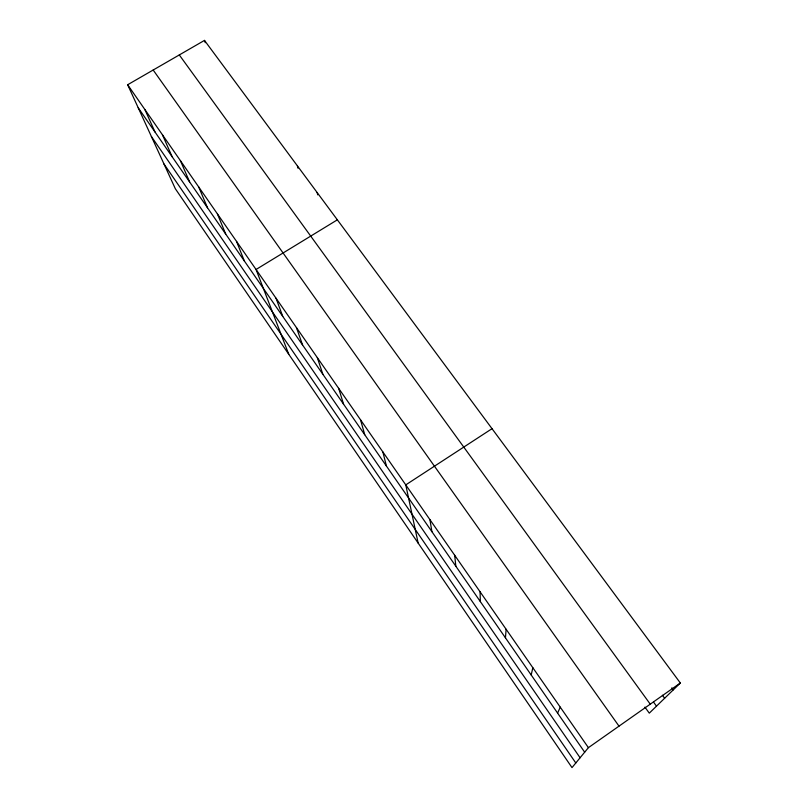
<?xml version="1.0" encoding="UTF-8"?>
<svg xmlns="http://www.w3.org/2000/svg" width="808" height="808" viewBox="0 0 808 808"><rect width="100%" height="100%" fill="white"/><g stroke="black" fill="none" stroke-linecap="round" stroke-linejoin="round"><path stroke-width="1.21" d="M505.454 637.845L506.111 629.26M531.199 675.003L532.836 667.701M557.601 713.111L560.257 707.162M680.346 683.002L588.406 747.663L572.003 767.6L175.346 188.759L127.654 84.749L204.485 40.4L680.346 683.002L649.289 713.151L644.915 707.111M492.022 428.684L405.767 484.881L418.14 543.077M337.36 219.827L256.055 269.488L288.759 354.268M671.832 687.85L673.296 689.84M662.419 695.254L664.62 698.264M653.531 702.081L656.49 706.162M179.295 54.944L650.258 704.162M153.177 70.023L619.009 726.15M127.654 84.749L588.406 747.663M138.188 107.737L584.679 752.197M151.389 136.522L580.094 757.763M163.984 163.994L575.801 762.984M144.864 109.514L155.005 131.997M162.438 134.795L172.144 156.752M180.376 160.61L189.648 182.002M198.697 186.961L207.504 207.777M217.403 213.888L225.725 234.088M236.522 241.39L244.339 260.944M276.023 298.223L282.75 316.393M296.435 327.594L302.586 345.016M204.485 40.4L205.272 42.693M317.312 357.621L322.846 374.266M338.663 388.345L343.562 404.162M360.509 419.776L364.741 434.724M297.384 165.852L298.031 168.236M382.871 451.955L386.396 465.984M317.15 192.546L317.736 194.869M429.917 519.635L431.906 531.684M454.682 555.268L455.833 566.216M480.073 591.799L480.336 601.586"/></g></svg>
